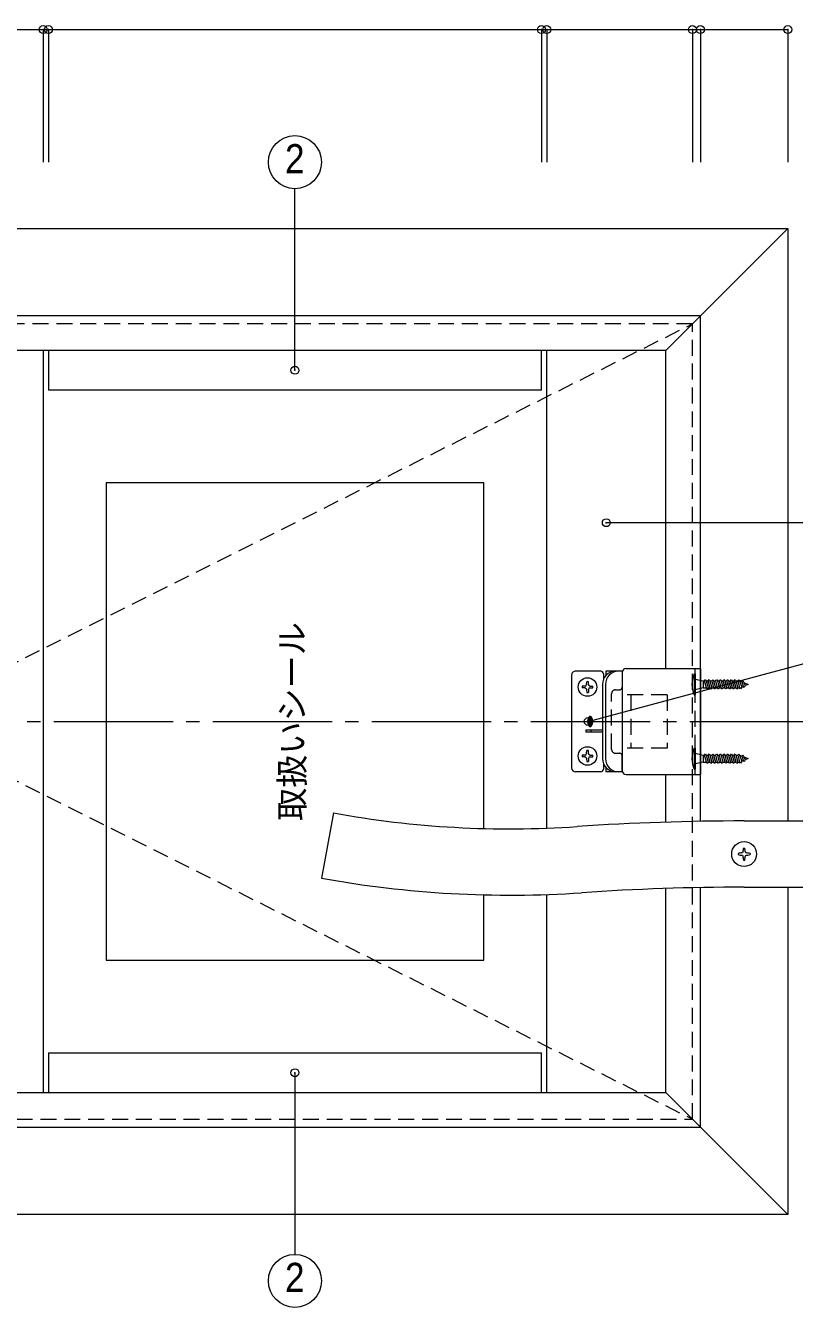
# Model space of a CAD drawing. Units: millimetres at full size, sheet at 1:5; details may follow other scales. Extents: x -4786 to 1000, y -688 to 1008.
# Drawn here: x 234.4 to 524.5, y -85 to 398.5 of the extents above; entities that cross this region are included whole.
import ezdxf
from ezdxf.enums import TextEntityAlignment as Align

# ---------------------------------------------------------------- set-up
doc = ezdxf.new("R2010")
doc.units = ezdxf.units.MM
doc.header["$LTSCALE"] = 5
doc.header["$PDMODE"] = 32
doc.header["$PDSIZE"] = 3
doc.linetypes.add('CHAIN2', pattern=[12, 9, -1, 1, -1])
doc.linetypes.add('DASHED1', pattern=[1.8, 1.2, -0.6])
for name, color, linetype, lineweight in [('2-0_ＫＢ製品', 2, 'Continuous', 9), ('2-1_躯体', 3, 'Continuous', 9), ('2-3_寸法', 4, 'Continuous', 9), ('2-4_引出線字', 4, 'Continuous', 9), ('2-5_文字', 7, 'Continuous', 9), ('2-8_他製品', 7, 'Continuous', 9), ('2-A_ベース', 3, 'Continuous', 9), ('2-B_2-Bﾚｲﾔ', 7, 'Continuous', 9)]:
    doc.layers.add(name, color=color, linetype=linetype, lineweight=lineweight)
doc.styles.add('HGｺﾞｼｯｸM', font='')
doc.styles.get('HGｺﾞｼｯｸM').set_extended_font_data('HGｺﾞｼｯｸM')

msp = doc.modelspace()

# ---------------------------------------------------------------- linework, layer by layer
at = {"layer": '2-0_ＫＢ製品', "linetype": 'DASHED1'}
for p, q in [((486, 286), (186, 286)), ((186, 136), (486, 286)), ((186, 136), (486, -14))]:
    msp.add_line(p, q, dxfattribs=at)
msp.add_lwpolyline([(186, -14), (486, -14), (486, 286)], dxfattribs=at)
at = {"layer": '2-1_躯体'}
for p, q in [((241, 276), (241, -4)), ((243, 276), (243, 261)), ((429, 261), (429, 276)), ((431, 95.756), (431, 276)), ((429, 261), (243, 261)), ((489, 156), (489, 116)), ((431, -4), (431, 70.74)), ((243, 11), (243, -4)), ((243, 11), (429, 11)), ((429, -4), (429, 11))]:
    msp.add_line(p, q, dxfattribs=at)
at = {"layer": '2-3_寸法'}
for p, q in [((186, 397), (241, 397)), ((241, 397), (241, 347)), ((241, 397), (243, 397)), ((243, 397), (243, 347)), ((243, 397), (429, 397)), ((429, 397), (429, 347)), ((429, 397), (431, 397)), ((431, 397), (431, 347)), ((431, 397), (486, 397)), ((486, 397), (486, 347)), ((486, 397), (489, 397)), ((489, 397), (489, 347)), ((489, 397), (522, 397)), ((522, 397), (522, 347))]:
    msp.add_line(p, q, dxfattribs=at)
for p in [(241, 397), (243, 397), (429, 397), (431, 397), (486, 397), (489, 397), (522, 397)]:
    msp.add_point(p, dxfattribs=at)
at = {"layer": '2-4_引出線字'}
for p, q in [((336, 268.5), (336, 337)), ((537, 211), (453.5, 211)), ((446.65, 136), (537.341, 160.301)), ((336, 3.5), (336, -65))]:
    msp.add_line(p, q, dxfattribs=at)
for centre in [(336, 347), (336, -75)]:
    msp.add_circle(centre, 10, dxfattribs=at)
for p in [(336, 268.5), (453.5, 211), (446.65, 136), (336, 3.5)]:
    msp.add_point(p, dxfattribs=at)
at = {"layer": '2-5_文字'}
for p, q in [((350.5, 101.5), (346.036, 76.902)), ((505.5, 98.5), (550.5, 98.5)), ((505.295, 88.25), (505.705, 88.25)), ((503.25, 86.205), (503.25, 85.795)), ((505.025, 86.66), (504.84, 86.475)), ((504.84, 85.525), (505.025, 85.34)), ((505.295, 83.75), (505.705, 83.75)), ((506.16, 86.475), (505.975, 86.66)), ((505.975, 85.34), (506.16, 85.525)), ((507.75, 86.205), (507.75, 85.795)), ((505.5, 73.5), (550.5, 73.5))]:
    msp.add_line(p, q, dxfattribs=at)
msp.add_circle((505.5, 86), 4.7, dxfattribs=at)
for centre, radius, start, end in [((417.167, 468.87), 373.37, 259.71447, 273.89029), ((505.5, -830.093), 928.593, 90, 93.89029), ((513.727, 86), 8.727, 165.06041, 175.66052), ((497.273, 86), 8.727, 4.33948, 14.93959), ((505.5, 77.773), 8.727, 94.33948, 104.93959), ((505.5, 94.227), 8.727, 255.06041, 265.66052), ((513.727, 86), 8.727, 184.33948, 194.93959), ((497.273, 86), 8.727, 345.06041, 355.66052), ((505.5, 77.773), 8.727, 75.06041, 85.66052), ((505.5, 94.227), 8.727, 274.33948, 284.93959), ((417.167, 468.87), 398.37, 259.71447, 273.89029), ((505.5, -830.093), 903.593, 90, 93.89029)]:
    msp.add_arc(centre, radius, start, end, dxfattribs=at)
at = {"layer": '2-8_他製品'}
for p, q in [((407.25, 95.632), (407.25, 226)), ((451.4, 155), (441.9, 155)), ((459.5, 155), (453.3, 155)), ((453.3, 155), (453.3, 153.328)), ((459.5, 155), (459.5, 117)), ((461, 156), (489, 156)), ((489, 116), (489, 156)), ((440.4, 153.5), (440.4, 118.5)), ((452.031, 150), (452.031, 122)), ((452.4, 154), (452.4, 151.884)), ((453.163, 150), (453.163, 122)), ((459.5, 154.5), (459.5, 150.7)), ((459.5, 154.5), (459.5, 149)), ((448.175, 136.111), (446.625, 136.111)), ((448.175, 135.889), (446.625, 135.889)), ((448.157, 136.333), (446.643, 136.333)), ((448.131, 135.667), (446.669, 135.667)), ((446.709, 136.556), (447.134, 136.556)), ((446.773, 135.444), (447.4, 135.444)), ((447.977, 136.778), (446.823, 136.778)), ((447.948, 137), (446.852, 137)), ((446.99, 137.222), (447.81, 137.222)), ((448.01, 137.444), (447.052, 137.444)), ((447.4, 136.111), (447.4, 136.333)), ((447.4, 135.444), (447.4, 135.555)), ((447.667, 136.556), (448.091, 136.556)), ((447.667, 135.444), (448.027, 135.444)), ((445.714, 132.7), (445.714, 132)), ((452.031, 132.7), (445.714, 132.7)), ((452.031, 132), (445.714, 132)), ((448.131, 135.223), (446.739, 135.223)), ((447.4, 134.889), (446.867, 134.889)), ((446.984, 134.665), (447.921, 134.414)), ((447.4, 134.094), (447.4, 134.554)), ((448.026, 135), (447.511, 135)), ((447.511, 134.778), (447.986, 134.778)), ((447.714, 132.7), (447.714, 132)), ((459.5, 117.5), (459.5, 123)), ((459.5, 117.5), (459.5, 121.3)), ((451.4, 117), (441.9, 117)), ((452.4, 120.116), (452.4, 118)), ((453.3, 118.672), (453.3, 117)), ((459.5, 117), (453.3, 117)), ((461, 116), (489, 116)), ((407.25, 46), (407.25, 70.623))]:
    msp.add_line(p, q, dxfattribs=at)
at = {"layer": '2-8_他製品', "linetype": 'DASHED1'}
for p, q in [((487, 116), (487, 156)), ((455.5, 125.5), (455.5, 146.5)), ((457, 148), (458.5, 148)), ((476.4, 146), (459.5, 146)), ((462.8, 146), (462.8, 126)), ((476.4, 146), (476.4, 126)), ((476.4, 126), (459.5, 126)), ((457, 124), (458.5, 124))]:
    msp.add_line(p, q, dxfattribs=at)
at = {"layer": '2-8_他製品', "linetype": 'CHAIN2'}
msp.add_line((125, 136), (547, 136), dxfattribs=at)
at = {"layer": '2-8_他製品'}
msp.add_lwpolyline([(407.25, 226), (264.75, 226), (264.75, 46), (407.25, 46)], dxfattribs=at)
for centre, radius, start, end in [((441.9, 153.5), 1.5, 89.99999, 180), ((451.4, 154), 1, 0, 90), ((457.031, 150), 5, 89.99999, 180), ((458.163, 150), 5, 89.99999, 180), ((461, 154.5), 1.5, 90, 180), ((449.266, 136), 2.866, 144.462, 215.538), ((449.266, 136), 2.644, 187.793, 190.104), ((446.669, 135.644), 0.0222, 90, 187.793), ((446.773, 135.555), 0.111, 190.104, 270), ((449.266, 136), 2.644, 164.794, 167.271), ((446.709, 136.578), 0.0222, 167.271, 270), ((449.266, 136), 2.644, 164.742, 164.794), ((446.823, 136.667), 0.111, 90, 164.742), ((446.852, 137.022), 0.0222, 157.056, 270), ((449.266, 136), 2.644, 153.986, 157.056), ((446.99, 137.111), 0.111, 90, 153.986), ((447.4, 137.333), 0.573, 90, 144.462), ((447.4, 137.333), 0.573, 35.5377, 76.5374), ((447.81, 137.111), 0.111, 26.0144, 90), ((445.534, 136), 2.866, 324.462, 35.5377), ((445.534, 136), 2.644, 22.944, 26.0144), ((447.948, 137.022), 0.0222, 270, 22.944), ((447.977, 136.667), 0.111, 15.2575, 90), ((448.027, 135.555), 0.111, 270, 349.896), ((445.534, 136), 2.644, 13.2681, 15.2575), ((448.091, 136.578), 0.0222, 270, 12.7289), ((445.534, 136), 2.644, 12.7289, 13.2681), ((448.131, 135.644), 0.0222, 352.207, 90), ((445.534, 136), 2.644, 349.896, 352.207), ((447.4, 134.667), 0.573, 215.538, 225.699), ((447.4, 134.667), 0.573, 225.699, 324.462), ((447.511, 134.889), 0.111, 90, 270), ((457.031, 122), 5, 180, 270), ((458.163, 122), 5, 180, 270), ((441.9, 118.5), 1.5, 180, 270), ((451.4, 118), 1, 270, 0), ((461, 117.5), 1.5, 180, 270)]:
    msp.add_arc(centre, radius, start, end, dxfattribs=at)
at = {"layer": '2-8_他製品', "linetype": 'DASHED1'}
for centre, radius, start, end in [((457, 146.5), 1.5, 90, 180), ((458.5, 149), 1, 270, 0), ((457, 125.5), 1.5, 180, 270), ((458.5, 123), 1, 0, 90)]:
    msp.add_arc(centre, radius, start, end, dxfattribs=at)
at = {"layer": '2-A_ベース'}
for p, q in [((150, 322), (522, 322)), ((522, 322), (476, 276)), ((522, 322), (522, 98.5)), ((489, 289), (183, 289)), ((489, 98.353), (489, 289)), ((476, 276), (196, 276)), ((476, 156), (476, 276)), ((476, 98.031), (476, 116)), ((476, -4), (476, 73.018)), ((489, -17), (489, 73.349)), ((522, 73.5), (522, -50)), ((196, -4), (476, -4)), ((522, -50), (476, -4)), ((183, -17), (489, -17))]:
    msp.add_line(p, q, dxfattribs=at)
msp.add_lwpolyline([(522, -50), (150, -50), (150, 322)], dxfattribs=at)
at = {"layer": '2-B_2-Bﾚｲﾔ', "lineweight": 18}
for p, q in [((446.069, 149.925), (445.88, 149.52)), ((446.069, 149.925), (446.088, 151.026)), ((446.731, 149.925), (446.712, 151.026)), ((446.731, 149.925), (446.92, 149.52)), ((445.475, 149.331), (444.374, 149.312)), ((445.475, 148.669), (444.374, 148.688)), ((445.475, 149.331), (445.88, 149.52)), ((445.475, 148.669), (445.88, 148.48)), ((446.069, 148.075), (445.88, 148.48)), ((446.069, 148.075), (446.088, 146.974)), ((446.731, 148.075), (446.712, 146.974)), ((446.731, 148.075), (446.92, 148.48)), ((447.325, 149.331), (446.92, 149.52)), ((447.325, 148.669), (446.92, 148.48)), ((447.325, 149.331), (448.426, 149.312)), ((447.325, 148.669), (448.426, 148.688)), ((445.475, 123.331), (444.374, 123.312)), ((445.475, 122.669), (444.374, 122.688)), ((445.475, 123.331), (445.88, 123.52)), ((445.475, 122.669), (445.88, 122.48)), ((446.069, 123.925), (445.88, 123.52)), ((446.069, 122.075), (445.88, 122.48)), ((446.069, 123.925), (446.088, 125.026)), ((446.069, 122.075), (446.088, 120.974)), ((446.731, 123.925), (446.712, 125.026)), ((446.731, 122.075), (446.712, 120.974)), ((446.731, 123.925), (446.92, 123.52)), ((446.731, 122.075), (446.92, 122.48)), ((447.325, 123.331), (446.92, 123.52)), ((447.325, 122.669), (446.92, 122.48)), ((447.325, 123.331), (448.426, 123.312)), ((447.325, 122.669), (448.426, 122.688))]:
    msp.add_line(p, q, dxfattribs=at)
at = {"layer": '2-B_2-Bﾚｲﾔ'}
for p, q in [((486.7, 154), (487, 154)), ((486.7, 154), (486.7, 146)), ((487, 154), (487, 146)), ((487, 152), (490, 151.3)), ((490, 151.3), (490.593, 151.3)), ((490, 151.3), (490, 148.7)), ((491.199, 151.3), (491.993, 151.3)), ((492.599, 151.3), (493.393, 151.3)), ((493.999, 151.3), (494.793, 151.3)), ((495.399, 151.3), (496.193, 151.3)), ((496.799, 151.3), (497.593, 151.3)), ((498.199, 151.3), (498.993, 151.3)), ((499.599, 151.3), (500.393, 151.3)), ((500.999, 151.3), (501.793, 151.3)), ((502.399, 151.3), (503.193, 151.3)), ((503.799, 151.3), (504.711, 150.948)), ((486.7, 146), (487, 146)), ((490, 148.7), (487, 148)), ((490, 148.7), (491.293, 148.7)), ((491.899, 148.7), (492.693, 148.7)), ((493.299, 148.7), (494.093, 148.7)), ((494.699, 148.7), (495.493, 148.7)), ((496.099, 148.7), (496.893, 148.7)), ((497.499, 148.7), (498.293, 148.7)), ((498.899, 148.7), (499.693, 148.7)), ((500.299, 148.7), (501.093, 148.7)), ((501.699, 148.7), (502.493, 148.7)), ((503.099, 148.7), (503.893, 148.7)), ((504.61, 149.01), (505.211, 149.259)), ((486.7, 126), (487, 126)), ((486.7, 126), (486.7, 118)), ((487, 126), (487, 118)), ((487, 124), (490, 123.3)), ((490, 123.3), (490.593, 123.3)), ((490, 123.3), (490, 120.7)), ((491.199, 123.3), (491.993, 123.3)), ((492.599, 123.3), (493.393, 123.3)), ((493.999, 123.3), (494.793, 123.3)), ((495.399, 123.3), (496.193, 123.3)), ((496.799, 123.3), (497.593, 123.3)), ((498.199, 123.3), (498.993, 123.3)), ((499.599, 123.3), (500.393, 123.3)), ((500.999, 123.3), (501.793, 123.3)), ((502.399, 123.3), (503.193, 123.3)), ((503.799, 123.3), (504.711, 122.948)), ((504.61, 121.01), (505.211, 121.259)), ((486.7, 118), (487, 118)), ((490, 120.7), (487, 120)), ((490, 120.7), (491.293, 120.7)), ((491.899, 120.7), (492.693, 120.7)), ((493.299, 120.7), (494.093, 120.7)), ((494.699, 120.7), (495.493, 120.7)), ((496.099, 120.7), (496.893, 120.7)), ((497.499, 120.7), (498.293, 120.7)), ((498.899, 120.7), (499.693, 120.7)), ((500.299, 120.7), (501.093, 120.7)), ((501.699, 120.7), (502.493, 120.7)), ((503.099, 120.7), (503.893, 120.7))]:
    msp.add_line(p, q, dxfattribs=at)
for points in [[(491.293, 148.7), (490.593, 151.3), (490.896, 151.825), (491.199, 151.3), (491.899, 148.7), (491.596, 148.175)], [(492.693, 148.7), (491.993, 151.3), (492.296, 151.825), (492.599, 151.3), (493.299, 148.7), (492.996, 148.175)], [(494.093, 148.7), (493.393, 151.3), (493.696, 151.825), (493.999, 151.3), (494.699, 148.7), (494.396, 148.175)], [(495.493, 148.7), (494.793, 151.3), (495.096, 151.825), (495.399, 151.3), (496.099, 148.7), (495.796, 148.175)], [(496.893, 148.7), (496.193, 151.3), (496.496, 151.825), (496.799, 151.3), (497.499, 148.7), (497.196, 148.175)], [(498.293, 148.7), (497.593, 151.3), (497.896, 151.825), (498.199, 151.3), (498.899, 148.7), (498.596, 148.175)], [(499.693, 148.7), (498.993, 151.3), (499.296, 151.825), (499.599, 151.3), (500.299, 148.7), (499.996, 148.175)], [(501.093, 148.7), (500.393, 151.3), (500.696, 151.825), (500.999, 151.3), (501.699, 148.7), (501.396, 148.175)], [(502.493, 148.7), (501.793, 151.3), (502.096, 151.825), (502.399, 151.3), (503.099, 148.7), (502.796, 148.175)], [(503.799, 151.3), (504.61, 149.01), (504.179, 148.263), (503.893, 148.7), (503.193, 151.3), (503.496, 151.825)], [(504.976, 151.407), (505.407, 150.66), (505.907, 149.547), (505.476, 148.8), (505.211, 149.259), (504.711, 150.948)], [(491.293, 120.7), (490.593, 123.3), (490.896, 123.825), (491.199, 123.3), (491.899, 120.7), (491.596, 120.175)], [(492.693, 120.7), (491.993, 123.3), (492.296, 123.825), (492.599, 123.3), (493.299, 120.7), (492.996, 120.175)], [(494.093, 120.7), (493.393, 123.3), (493.696, 123.825), (493.999, 123.3), (494.699, 120.7), (494.396, 120.175)], [(495.493, 120.7), (494.793, 123.3), (495.096, 123.825), (495.399, 123.3), (496.099, 120.7), (495.796, 120.175)], [(496.893, 120.7), (496.193, 123.3), (496.496, 123.825), (496.799, 123.3), (497.499, 120.7), (497.196, 120.175)], [(498.293, 120.7), (497.593, 123.3), (497.896, 123.825), (498.199, 123.3), (498.899, 120.7), (498.596, 120.175)], [(499.693, 120.7), (498.993, 123.3), (499.296, 123.825), (499.599, 123.3), (500.299, 120.7), (499.996, 120.175)], [(501.093, 120.7), (500.393, 123.3), (500.696, 123.825), (500.999, 123.3), (501.699, 120.7), (501.396, 120.175)], [(502.493, 120.7), (501.793, 123.3), (502.096, 123.825), (502.399, 123.3), (503.099, 120.7), (502.796, 120.175)], [(503.799, 123.3), (504.61, 121.01), (504.179, 120.263), (503.893, 120.7), (503.193, 123.3), (503.496, 123.825)], [(504.976, 123.407), (505.407, 122.66), (505.907, 121.547), (505.476, 120.8), (505.211, 121.259), (504.711, 122.948)]]:
    msp.add_lwpolyline(points, close=True, dxfattribs=at)
for points in [[(505.407, 150.66), (507, 150), (505.907, 149.547)], [(505.407, 122.66), (507, 122), (505.907, 121.547)]]:
    msp.add_lwpolyline(points, dxfattribs=at)
at = {"layer": '2-B_2-Bﾚｲﾔ', "lineweight": 18}
for centre in [(446.4, 149), (446.4, 123)]:
    msp.add_circle(centre, 3.5, dxfattribs=at)
for centre, start, end in [((446.4, 149), 81.25694, 98.74306), ((446.4, 149), 171.25694, 188.74306), ((446.4, 149), 261.25694, 278.74306), ((446.4, 149), 351.25694, 8.74306), ((446.4, 123), 171.25694, 188.74306), ((446.4, 123), 81.25694, 98.74306), ((446.4, 123), 261.25694, 278.74306), ((446.4, 123), 351.25694, 8.74306)]:
    msp.add_arc(centre, 2.05, start, end, dxfattribs=at)
at = {"layer": '2-B_2-Bﾚｲﾔ'}
for centre in [(495.139, 150), (495.139, 122)]:
    msp.add_arc(centre, 9.339, 154.63876, 205.36124, dxfattribs=at)

# ---------------------------------------------------------------- texts
at = {"layer": '2-5_文字', "style": 'HGｺﾞｼｯｸM', "width": 0.9}
for p in [(332.25, 339.5), (332.25, -82.5)]:
    msp.add_text('2', height=11, dxfattribs=at).set_placement(p, align=Align.BOTTOM_LEFT)
at = {"layer": '2-5_文字', "style": 'HGｺﾞｼｯｸM'}
msp.add_text('取扱いシール', height=9.164, rotation=90, dxfattribs=at).set_placement((342.25, 98.5), align=Align.BOTTOM_LEFT)

doc.saveas('drawing.dxf')
